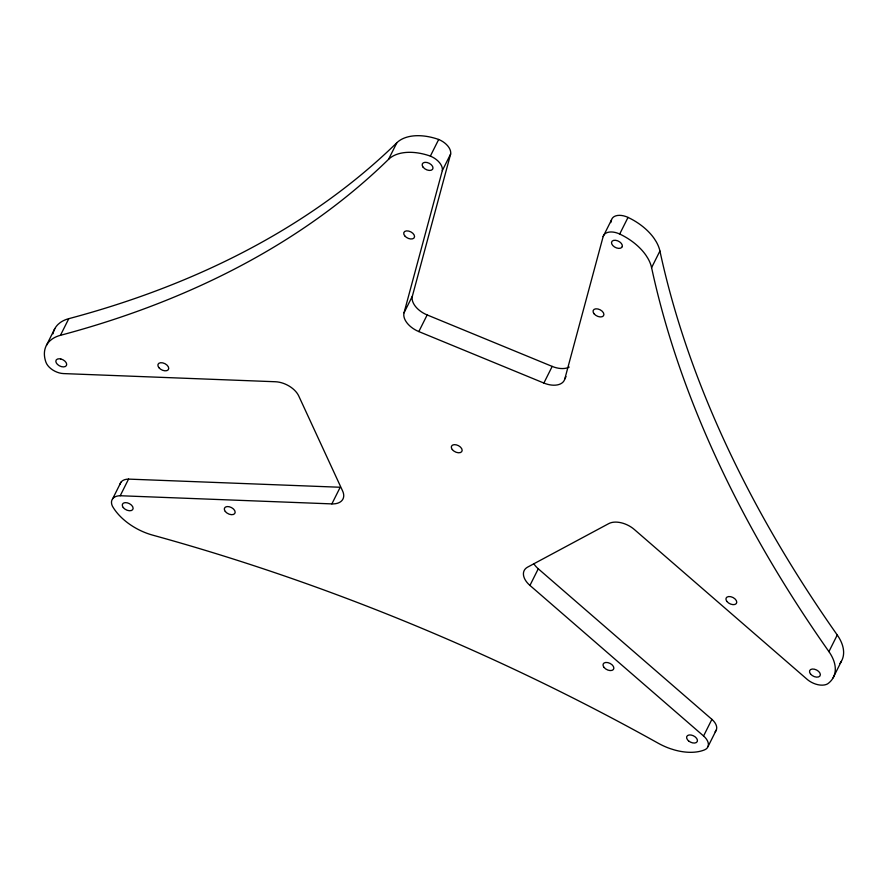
<?xml version="1.0" encoding="UTF-8"?>
<svg xmlns="http://www.w3.org/2000/svg" width="888" height="888" viewBox="0 0 888 888"><rect width="100%" height="100%" fill="white"/><g stroke="black" fill="none" stroke-linecap="round" stroke-linejoin="round"><path stroke-width="1.33" d="M566 376.601L564.801 378.976A19.414 11.677 26.6 0 1 543.867 383.05L418.825 331.579A19.414 11.677 26.6 0 1 404.04 312.798L442.324 170.618L450.649 153.979A15.551 9.357 26.6 0 0 438.683 139.472A46.42 27.939 26.6 0 0 396.869 142.735A1409.933 848.517 26.6 0 1 68.787 318.67A46.42 27.939 26.6 0 0 60.295 322.533L58.109 324.353A46.42 27.939 26.6 0 0 53.014 333.799M404.04 312.798L412.365 296.17L450.649 153.979M564.801 378.976L603.141 236.574L611.477 219.947A14.352 8.636 26.6 0 1 628.027 217.405A46.42 27.939 26.6 0 1 654.212 238.55L656.199 241.68A46.42 27.939 26.6 0 1 659.928 251.015A1409.933 848.517 26.6 0 0 837.251 634.998A46.409 27.928 26.6 0 1 839.904 663.491M610.755 222.611L611.477 219.947M46.465 345.31L54.79 328.682M533.821 563.702A19.414 11.677 26.6 0 0 538.272 568.797L711.899 719.358L703.574 735.986A14.352 8.636 26.6 0 1 704.561 749.872A46.42 27.939 26.6 0 1 674.558 749.983L670.373 748.684A46.42 27.939 26.6 0 1 658.163 743.201A1409.933 848.517 26.6 0 0 152.758 535.164A46.42 27.939 26.6 0 1 112.376 506.105A15.551 9.357 26.6 0 1 120.224 495.737L331.868 503.896A19.414 11.677 26.6 0 0 342.613 490.975L298.745 395.981A19.414 11.677 26.6 0 0 275.469 381.751L63.503 373.582A14.352 8.636 26.6 0 1 45.943 362.249A46.42 27.939 26.6 0 1 49.772 340.981L51.97 339.161A46.42 27.939 26.6 0 1 60.462 335.298L68.787 318.67M112.654 498.779L120.99 482.151M120.224 495.737L128.549 479.109L340.204 487.257L331.868 503.896M60.462 335.309A1409.933 848.517 26.6 0 0 388.533 159.363L396.869 142.735M388.533 159.363A46.42 27.939 26.6 0 1 430.358 156.099L438.683 139.472M418.825 331.579L427.161 314.94A19.414 11.677 26.6 0 1 412.365 296.17M543.867 383.05L552.192 366.411A19.414 11.677 26.6 0 0 569.208 367.066M603.141 236.574A14.352 8.636 26.6 0 1 619.702 234.032L628.027 217.405M703.574 735.986L529.947 585.425A19.414 11.677 26.6 0 1 527.605 567.132L608.78 523.598A19.414 11.677 26.6 0 1 634.298 529.459L807.669 679.797A15.551 9.357 26.6 0 0 827.472 683.949A46.409 27.928 26.6 0 0 828.926 651.625A1409.933 848.517 26.6 0 1 651.592 267.643L659.917 251.015M529.947 585.425L538.272 568.797M708.069 746.475L716.394 729.847M828.926 651.625L837.251 634.998M833.088 677.877L841.413 661.238M427.161 314.94L552.192 366.411M711.899 719.358A14.352 8.636 26.6 0 1 715.084 731.834M119.98 484.282A15.551 9.357 26.6 0 1 128.549 479.109M430.358 156.099A15.551 9.357 26.6 0 1 442.324 170.618M619.702 234.032A46.42 27.939 26.6 0 1 645.887 255.189L647.874 258.308A46.42 27.939 26.6 0 1 651.592 267.654M622.288 246.531L621.866 247.341A5.828 3.508 26.6 0 1 612.787 245.532A5.828 3.508 26.6 0 1 615.506 240.282A5.828 3.508 26.6 0 1 622.288 246.531M60.761 358.952L59.374 358.763A5.828 3.508 26.6 0 0 57.431 364.38A5.828 3.508 26.6 0 0 66.378 365.601A5.828 3.508 26.6 0 0 60.761 358.952M688.544 740.858L687.578 739.859A5.828 3.508 26.6 0 1 691.064 735.02A5.828 3.508 26.6 0 1 697.28 741.491A5.828 3.508 26.6 0 1 688.544 740.858M423.143 167.244A5.828 3.508 26.6 0 0 432.523 169.397A5.828 3.508 26.6 0 0 427.095 162.504A5.828 3.508 26.6 0 0 423.143 167.244M404.684 235.797A5.828 3.508 26.6 0 0 414.063 237.951A5.828 3.508 26.6 0 0 408.635 231.058A5.828 3.508 26.6 0 0 404.684 235.797M594.039 313.742A5.828 3.508 26.6 0 0 603.418 315.895A5.828 3.508 26.6 0 0 597.979 308.991A5.828 3.508 26.6 0 0 594.039 313.742M603.995 667.376A5.828 3.508 26.6 0 0 613.375 669.53A5.828 3.508 26.6 0 0 607.936 662.626A5.828 3.508 26.6 0 0 603.995 667.376M810.489 673.948A5.828 3.508 26.6 0 0 819.868 676.101A5.828 3.508 26.6 0 0 814.44 669.197A5.828 3.508 26.6 0 0 810.489 673.948M726.906 601.454A5.828 3.508 26.6 0 0 736.285 603.607A5.828 3.508 26.6 0 0 730.846 596.714A5.828 3.508 26.6 0 0 726.906 601.454M158.863 367.632A5.828 3.508 26.6 0 0 168.243 369.785A5.828 3.508 26.6 0 0 162.804 362.881A5.828 3.508 26.6 0 0 158.863 367.632M123.254 507.559A5.828 3.508 26.6 0 0 132.634 509.712A5.828 3.508 26.6 0 0 127.195 502.808A5.828 3.508 26.6 0 0 123.254 507.559M225.297 511.488A5.828 3.508 26.6 0 0 234.676 513.641A5.828 3.508 26.6 0 0 229.237 506.737A5.828 3.508 26.6 0 0 225.297 511.488M452.292 449.583A5.828 3.508 26.6 0 0 461.671 451.737A5.828 3.508 26.6 0 0 456.243 444.833A5.828 3.508 26.6 0 0 452.292 449.583"/></g></svg>
